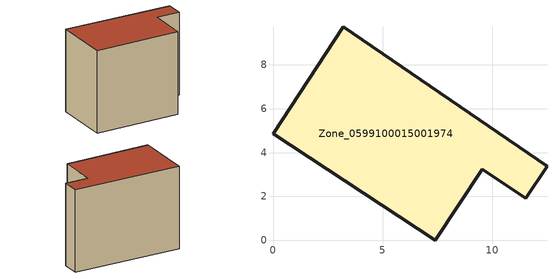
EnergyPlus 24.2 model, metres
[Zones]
Zone_0599100015001974
 floor ground (C_G): 9.55,3.23 7.41,0 0,4.85 3.21,9.74 12.5,3.37 11.54,1.92 z0.84
 wall outside (C_F): 3.21,9.74 0,4.85 7.41,0 9.55,3.23 11.54,1.92 12.5,3.37 3.21,9.74 z0.84:9.35
 roof outside (C_R): 11.54,1.92 12.5,3.37 3.21,9.74 0,4.85 7.41,0 9.55,3.23 z9.35
[BUILDING]
Pand.0599100015001974: North Axis=0; Terrain=City; Loads Convergence Tolerance Value=0.04; Temperature Convergence Tolerance Value=0.4; Solar Distribution=FullExterior; Maximum Number of Warmup Days=25; Minimum Number of Warmup Days=1
[Site:Location]
Rotterdam.The.Hague.AP_ZH_NLD Design_Conditions: Latitude=51.96; Longitude=4.45; Time Zone=1; Elevation=-4.5
[SITE:GROUNDTEMPERATURE:BUILDINGSURFACE]
18, 18, 18, 18, 18, 18, 18, 18, 18, 18, 18, 18
[MATERIAL] Thermal Absorptance=0.9; Solar Absorptance=0.7; Visible Absorptance=0.7
Name | Roughness | Thickness | Conductivity | Density | Specific Heat
G.TI.1965-1974 | MediumSmooth | 0.15 | 0.882353 | 540 | 1210
F.TI.1965-1974 | Rough | 0.3 | 0.697674 | 1920 | 840
R.TI.1965-1974 | MediumRough | 0.2 | 0.232558 | 1500 | 1000
[CONSTRUCTION]
C_G: G.TI.1965-1974
C_F: F.TI.1965-1974
C_R: R.TI.1965-1974
[ZONE]
Zone_0599100015001974: Type=1; Multiplier=1; Ceiling Height=Autocalculate; Volume=Autocalculate; Floor Area=autocalculate; Part of Total Floor Area=Yes
[ZONEINFILTRATION:DESIGNFLOWRATE]
Infil_Zone_0599100015001974: Zone or ZoneList or Space or SpaceList=Zone_0599100015001974; Schedule=AlwaysOn; Design Flow Rate Calculation Method=Flow/Area; Flow Rate per Floor Area=0.003; Constant Term Coefficient=1; Temperature Term Coefficient=0; Velocity Term Coefficient=0; Velocity Squared Term Coefficient=0
[HVACTEMPLATE:ZONE:IDEALLOADSAIRSYSTEM]
Zone_0599100015001974: Maximum Heating Supply Air Temperature=50; Minimum Cooling Supply Air Temperature=13; Maximum Heating Supply Air Humidity Ratio=0.0156; Minimum Cooling Supply Air Humidity Ratio=0.0077; Heating Limit=NoLimit; Cooling Limit=NoLimit; Dehumidification Control Type=ConstantSensibleHeatRatio; Cooling Sensible Heat Ratio=0.7; Dehumidification Setpoint=60; Humidification Control Type=None; Humidification Setpoint=30; Outdoor Air Method=None; Outdoor Air Flow Rate per Person=0.00944; Outdoor Air Flow Rate per Zone Floor Area=0; Outdoor Air Flow Rate per Zone=0; Demand Controlled Ventilation Type=None; Outdoor Air Economizer Type=NoEconomizer; Heat Recovery Type=None; Sensible Heat Recovery Effectiveness=0.7; Latent Heat Recovery Effectiveness=0.65
[ZONECONTROL:THERMOSTAT]
ThermostatControl_Zone_0599100015001974: Zone or ZoneList=Zone_0599100015001974; Control Type Schedule=DualSetpointControlType; Control 1=Thermostat_Zone_0599100015001974; Temperature Difference Between Cutout And Setpoint=0
[THERMOSTATSETPOINT:DUALSETPOINT]
Thermostat_Zone_0599100015001974: Heating Setpoint Temperature Schedule=HeatingSetpoint_Zone_0599100015001974; Cooling Setpoint Temperature Schedule=CoolingSetpoint_Zone_0599100015001974
[SCHEDULE:COMPACT]
HeatingSetpoint_Zone_0599100015001974: Through: 12/31, For: AllDays, Until: 24:00, 21
CoolingSetpoint_Zone_0599100015001974: Through: 12/31, For: AllDays, Until: 24:00, 24
DualSetpointControlType: Through: 12/31, For: AllDays, Until: 24:00, 4
AlwaysOn: Through: 12/31, For: AllDays, Until: 24:00, 1
